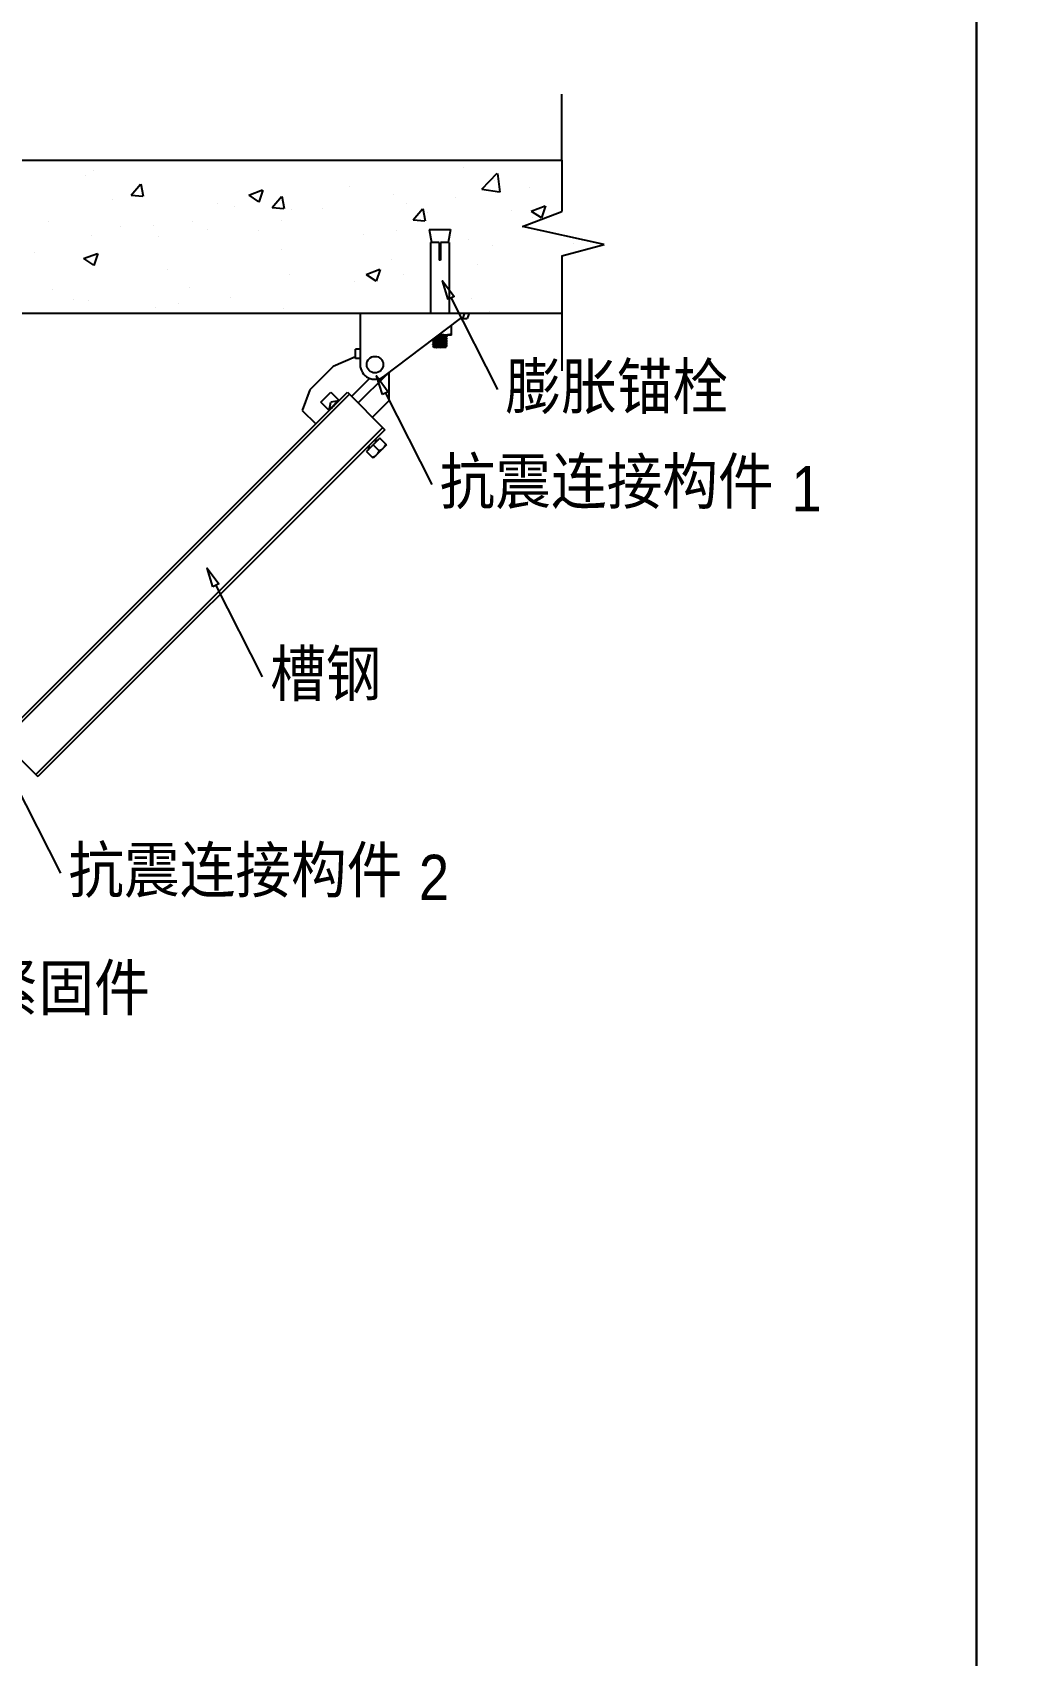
# Model space of a CAD drawing. Extents: x 69728788 to 150676229, y 20327566 to 43663798.
# Drawn here: x 75458644 to 75462445, y 20751028 to 20757295 of the extents above; entities that cross this region are included whole.
import ezdxf

# ---------------------------------------------------------------- set-up
doc = ezdxf.new("R2010")
doc.units = 0
doc.header["$LTSCALE"] = 1000
doc.header["$MEASUREMENT"] = 0
doc.layers.get('0').update_dxf_attribs({"linetype": 'CONTINUOUS'})
for name, color, linetype in [('02___PRT_ALL_AXES', 7, 'CONTINUOUS'), ('03___PRT_ALL_CURVES', 7, 'CONTINUOUS'), ('11122', 7, 'CONTINUOUS'), ('图框', 253, 'CONTINUOUS')]:
    doc.layers.add(name, color=color, linetype=linetype)
doc.styles.add('_TEL_DIM', font='SIMPLEX', dxfattribs={"width": 0.8, "height": 3.5, "bigfont": 'HZTXT'})

msp = doc.modelspace()

# ---------------------------------------------------------------- linework, layer by layer
at = {"color": 0, "linetype": 'Continuous'}
for p, q in [((75460179.49650116, 20756483.47371345), (75460179.49650116, 20756415.17404682)), ((75460213.57511939, 20756483.47371345), (75460179.49650116, 20756483.47371345)), ((75460213.57511939, 20756483.47371345), (75460213.57511939, 20756415.17404682)), ((75460218.12843047, 20756483.47371345), (75460218.12843047, 20756415.17404682)), ((75460252.2070487, 20756483.47371345), (75460218.12843047, 20756483.47371345)), ((75460252.2070487, 20756483.47371345), (75460252.2070487, 20756415.17404682)), ((75460179.42528608, 20756415.17404682), (75460179.42528608, 20756210.27504693)), ((75460179.49650116, 20756415.17404682), (75460179.42528608, 20756415.17404682)), ((75460218.12843047, 20756415.17404682), (75460213.57511939, 20756415.17404682)), ((75460252.27826382, 20756415.17404682), (75460252.2070487, 20756415.17404682)), ((75460252.27826382, 20756415.17404682), (75460252.27826382, 20756210.27504693)), ((75459908.50327505, 20756210.27504693), (75459908.50327505, 20756012.20601367)), ((75459908.50327505, 20756210.27504693), (75460329.27369355, 20756210.27504693)), ((75459999.68128988, 20755966.75696186), (75460295.53471935, 20756189.78514691)), ((75460295.53471935, 20756189.78514691), (75460321.81586023, 20756189.78514691)), ((75460311.09287955, 20756210.27504693), (75460303.26734495, 20756189.78514691)), ((75460329.27573977, 20756210.27504693), (75460321.81802605, 20756189.78514691)), ((75460188.53190827, 20756103.7275185), (75460188.6054306, 20756103.812603)), ((75460188.53190827, 20756103.7275185), (75460188.53190827, 20756101.90619409)), ((75460188.60543054, 20756101.82110965), (75460188.53190827, 20756101.90619409)), ((75460188.53190827, 20756096.44222074), (75460188.6054306, 20756096.52730519)), ((75460188.53190827, 20756096.44222074), (75460188.53190827, 20756094.62089634)), ((75460188.60543054, 20756094.53581189), (75460188.53190827, 20756094.62089634)), ((75460188.53190827, 20756089.156923), (75460188.6054306, 20756089.24200744)), ((75460188.53190827, 20756089.156923), (75460188.53190827, 20756087.33559853)), ((75460188.60543054, 20756087.25051414), (75460188.53190827, 20756087.33559853)), ((75460188.60543054, 20756109.10640745), (75460192.45364967, 20756106.87765669)), ((75460192.56097518, 20756106.10353772), (75460188.6054306, 20756103.812603)), ((75460188.60543054, 20756101.82110965), (75460192.45364967, 20756099.59235894)), ((75460192.56097518, 20756098.81823992), (75460188.6054306, 20756096.52730519)), ((75460188.60543054, 20756094.53581189), (75460192.45364967, 20756092.3070612)), ((75460192.56097518, 20756091.53294216), (75460188.6054306, 20756089.24200744)), ((75460188.60543054, 20756087.25051414), (75460192.45364967, 20756085.02176338)), ((75460188.66059941, 20756109.30399847), (75460188.98938543, 20756109.40398052)), ((75460192.4751914, 20756106.91483631), (75460192.4751914, 20756106.00417408)), ((75460192.4751914, 20756099.6295385), (75460192.4751914, 20756098.71887633)), ((75460192.4751914, 20756092.34424075), (75460192.4751914, 20756091.43357852)), ((75460192.56107497, 20756098.8182405), (75460192.6507718, 20756098.86101581)), ((75460192.56109484, 20756091.53294263), (75460192.65915653, 20756091.5790776)), ((75460210.02919248, 20756125.33438344), (75460226.30768266, 20756126.03879104)), ((75460238.7822183, 20756103.04529462), (75460239.14241824, 20756103.17282397)), ((75460238.87325336, 20756117.64042432), (75460239.14243159, 20756117.74341976)), ((75460238.91490817, 20756124.9379892), (75460239.14244574, 20756125.02871763)), ((75460239.0122806, 20756095.82915935), (75460239.14241976, 20756095.88752604)), ((75460239.02433431, 20756088.54834155), (75460239.14242673, 20756088.60222806)), ((75460239.14257492, 20756125.02871722), (75460240.88619082, 20756126.03879139)), ((75460239.14257492, 20756117.74341947), (75460243.09811932, 20756120.03435414)), ((75460239.14257492, 20756110.45812166), (75460243.09811932, 20756112.74905633)), ((75460239.14257492, 20756103.17282391), (75460243.09811932, 20756105.46375858)), ((75460239.14257492, 20756095.8875261), (75460243.09811932, 20756098.17846077)), ((75460239.14257492, 20756088.60222835), (75460243.09811932, 20756090.89316302)), ((75460239.2283585, 20756124.21741851), (75460239.2283585, 20756125.12808075)), ((75460239.2283585, 20756116.9321207), (75460239.2283585, 20756117.842783)), ((75460239.2283585, 20756109.64682301), (75460239.2283585, 20756110.55748519)), ((75460239.2283585, 20756102.3615252), (75460239.2283585, 20756103.27218738)), ((75460239.2283585, 20756095.0762274), (75460239.2283585, 20756095.98688963)), ((75460239.2283585, 20756087.79092965), (75460239.2283585, 20756088.70159188)), ((75460243.09811929, 20756122.02584737), (75460239.24990031, 20756124.25459854)), ((75460243.09811929, 20756114.74054962), (75460239.24990031, 20756116.96930073)), ((75460243.09811929, 20756107.45525181), (75460239.24990031, 20756109.68400298)), ((75460243.09811929, 20756100.16995412), (75460239.24990031, 20756102.39870523)), ((75460243.09811929, 20756092.88465631), (75460239.24990031, 20756095.11340742)), ((75460243.09811929, 20756085.5993585), (75460239.24990031, 20756087.82810967)), ((75460243.1716416, 20756121.94076299), (75460243.09811929, 20756122.02584737)), ((75460243.09811932, 20756120.03435414), (75460243.1716416, 20756120.11943852)), ((75460243.1716416, 20756114.65546518), (75460243.09811929, 20756114.74054962)), ((75460243.09811932, 20756112.74905633), (75460243.1716416, 20756112.83414071)), ((75460243.1716416, 20756107.37016737), (75460243.09811929, 20756107.45525181)), ((75460243.09811932, 20756105.46375858), (75460243.1716416, 20756105.54884296)), ((75460243.1716416, 20756100.08486962), (75460243.09811929, 20756100.16995412)), ((75460243.09811932, 20756098.17846077), (75460243.1716416, 20756098.26354521)), ((75460243.1716416, 20756092.79957187), (75460243.09811929, 20756092.88465631)), ((75460243.09811932, 20756090.89316302), (75460243.1716416, 20756090.9782474)), ((75460243.1716416, 20756085.5142719), (75460243.09811929, 20756085.5993585)), ((75460243.1716416, 20756121.94076299), (75460243.1716416, 20756120.11943852)), ((75460243.1716416, 20756114.65546518), (75460243.1716416, 20756112.83414071)), ((75460243.1716416, 20756107.37016737), (75460243.1716416, 20756105.54884296)), ((75460243.1716416, 20756100.08486962), (75460243.1716416, 20756098.26354521)), ((75460243.1716416, 20756092.79957187), (75460243.1716416, 20756090.9782474)), ((75459890.68038033, 20756042.16550283), (75459804.07125811, 20756005.40211161)), ((75459890.68038033, 20756035.43408645), (75459890.68038033, 20756071.4052442)), ((75459908.50327505, 20756071.4052442), (75459890.68038033, 20756071.4052442)), ((75459908.50327505, 20756035.43408645), (75459890.68038033, 20756035.43408645)), ((75460189.12956849, 20756082.26015322), (75460189.10961321, 20756082.20516333)), ((75460193.08544606, 20756078.22925131), (75460189.10961321, 20756082.20516333)), ((75460192.56097518, 20756084.24764441), (75460189.12956849, 20756082.26015322)), ((75460192.4751914, 20756085.058943), (75460192.4751914, 20756084.14828077)), ((75460192.56111111, 20756084.24764476), (75460192.66858034, 20756084.29746974)), ((75460238.6183305, 20756078.22902478), (75460193.08521941, 20756078.22902478)), ((75460235.17970397, 20756082.78287976), (75460196.54358307, 20756082.78287976)), ((75460218.97165246, 20756078.83951816), (75460201.67599615, 20756078.83951816)), ((75460238.61810385, 20756078.22925131), (75460240.28461894, 20756079.89579962)), ((75460239.14257492, 20756081.3169306), (75460243.09811932, 20756083.60786521)), ((75460239.2283585, 20756080.50563189), (75460239.2283585, 20756081.41629407)), ((75460239.61787233, 20756080.32959155), (75460239.24989952, 20756080.54280778)), ((75460240.26283488, 20756079.95593897), (75460239.61787233, 20756080.32959155)), ((75460240.26283488, 20756079.95593897), (75460240.28461894, 20756079.89579962)), ((75460243.1716416, 20756083.69295362), (75460243.09811932, 20756083.60786521)), ((75459804.07125811, 20756005.40211161), (75459713.92029758, 20755915.25115107)), ((75460007.2772789, 20755970.35202244), (75459900.93134224, 20755864.00608578)), ((75460020.05939725, 20755873.6651172), (75460020.05939725, 20755982.11893451)), ((75459713.92029758, 20755915.25115107), (75459685.2129724, 20755835.02899128)), ((75459756.04586995, 20755867.22576294), (75459794.6819959, 20755905.86188886)), ((75459794.6819959, 20755905.86188886), (75459826.8787675, 20755873.6651172)), ((75459945.36427423, 20755959.30991691), (75459875.49589266, 20755889.4415353)), ((75459788.24264158, 20755835.02899128), (75459756.04586995, 20755867.22576294)), ((75459789.30991304, 20755836.75916709), (75459789.65929745, 20755837.26733768)), ((75459789.34569407, 20755836.73258652), (75459789.30991304, 20755836.75916709)), ((75459789.34569407, 20755836.73258652), (75459790.16457279, 20755836.95092252)), ((75459790.76914306, 20755837.55549282), (75459789.65929745, 20755837.26733768)), ((75459806.58133003, 20755855.32642874), (75459816.41511282, 20755865.67736892))]:
    msp.add_line(p, q, dxfattribs=at)
at = {"color": 7, "linetype": 'Continuous'}
for p, q in [((75458451.44372012, 20754498.23006984), (75459859.07553913, 20755905.86188886)), ((75459867.12473206, 20755897.81269599), (75458527.6102455, 20754558.29820942)), ((75459859.07553913, 20755905.86188886), (75460003.96101142, 20755760.97641654)), ((75459685.2129724, 20755835.02899128), (75459736.72780696, 20755783.51415666)), ((75459955.66585402, 20755809.271574), (75460020.05939725, 20755873.6651172)), ((75459995.91181852, 20755769.02560947), (75458656.39733198, 20754429.5111229)), ((75460003.96101142, 20755760.97641654), (75458664.44652487, 20754421.46193003)), ((75459984.64294846, 20755728.77964494), (75459933.12811387, 20755677.26481038)), ((75458519.56105259, 20754566.34740235), (75458664.44652487, 20754421.46193003))]:
    msp.add_line(p, q, dxfattribs=at)
at = {"color": 0}
for points in [[(75460686.74068226, 20756801.93928675), (75460686.74068226, 20757055.68887888)], [(75460686.74068226, 20756801.93928675), (75460686.74068226, 20756603.74780793)], [(75460534.42716496, 20756544.81422491), (75460686.74068226, 20756603.74780793)], [(75460850.6031552, 20756476.22864039), (75460534.42716496, 20756544.81422491)], [(75460686.74068226, 20756432.3715484), (75460850.6031552, 20756476.22864039)], [(75460686.74068226, 20756432.3715484), (75460686.74068226, 20756210.27504693)], [(75460686.74068226, 20756210.27504693), (75460686.74068226, 20755988.17854546)]]:
    msp.add_lwpolyline(points, dxfattribs=at)
at = {"color": 4}
for points in [[(75460248.62153487, 20756263.40559838), (75460225.97470625, 20756335.42257576), (75460270.7542395, 20756274.64332535)], [(75459994.64762361, 20755896.2995627), (75459972.00079499, 20755968.31654009), (75460016.78032826, 20755907.53728968)], [(75459340.4986911, 20755154.11294312), (75459317.85186248, 20755226.1299205), (75459362.63139573, 20755165.3506701)]]:
    msp.add_lwpolyline(points, close=True, dxfattribs=at)
at = {"color": 4, "extrusion": (0.8916485052280055, 0.4527283325844137, 0)}
for points, elevation in [([(-15655701.29511225, 0), (-15656096.96252085, 0)], 76680978.8209399), ([(-15655913.64347485, 0), (-15656309.31088346, 0)], 76680586.16617814), ([(-15656602.74042837, 0), (-15656998.40783697, 0)], 76678629.47048008)]:
    msp.add_lwpolyline(points, dxfattribs=dict(at, elevation=elevation))
at = {"color": 4, "extrusion": (0, 1, 0)}
for points, elevation in [([(-75460438.81773335, 0), (-75460438.99773334, 0)], 20755916.22820841), ([(-75460184.84382209, 0), (-75460185.0238221, 0)], 20755549.12217274), ([(-75459530.69488956, 0), (-75459530.87488957, 0)], 20754806.93555316), ([(-75458752.13274246, 0), (-75458752.31274247, 0)], 20754048.83832342)]:
    msp.add_lwpolyline(points, dxfattribs=dict(at, elevation=elevation))
at = {"color": 4, "extrusion": (0.8916485052282074, 0.4527283325840162, 0), "elevation": 76679666.88635649}
msp.add_lwpolyline([(-15656279.26127514, 0), (-15656674.92868374, 0)], dxfattribs=at)
at = {"color": 0, "linetype": 'Continuous'}
for centre, radius, start, end in [((75459965.41966395, 20756012.20601367), 56.91638886433019, 180, 307.0107000448925), ((75459965.41966395, 20756012.20963737), 59.19560679568811, 314.9987599814369, 322.2478676232109)]:
    msp.add_arc(centre, radius, start, end, dxfattribs=at)
for points, knots in [([(75460188.53190827, 20756101.90619409), (75460188.53190827, 20756101.96419672), (75460188.76323234, 20756102.06755203), (75460188.92349264, 20756102.10483506), (75460189.05685186, 20756102.13385965)], [0, 0, 0, 0, 0.2982391008, 1, 1, 1, 1]), ([(75460188.53190827, 20756094.62089634), (75460188.53190827, 20756094.67889898), (75460188.76323234, 20756094.78225422), (75460188.92349264, 20756094.81953725), (75460189.05685186, 20756094.84856189)], [0, 0, 0, 0, 0.2982391008, 1, 1, 1, 1]), ([(75460188.53190827, 20756087.33559853), (75460188.53190827, 20756087.39360122), (75460188.76323234, 20756087.49695653), (75460188.92349264, 20756087.53423944), (75460189.05685186, 20756087.56326409)], [0, 0, 0, 0, 0.2982391008, 1, 1, 1, 1]), ([(75460188.60564904, 20756103.81260259), (75460188.92966104, 20756103.99989801), (75460190.13670465, 20756104.09722567), (75460192.41522859, 20756104.39187932), (75460195.88112621, 20756104.59782768), (75460202.19145033, 20756104.9650573), (75460211.3232567, 20756105.35737321), (75460218.95393965, 20756105.67801642), (75460222.92286044, 20756105.85240513)], [0, 0, 0, 0, 0.032638481, 0.1014424706, 0.2034315029, 0.3337764845, 0.6535353127, 1, 1, 1, 1]), ([(75460188.60566577, 20756096.52730478), (75460188.86651386, 20756096.67806256), (75460189.81155431, 20756096.78330997), (75460191.60112502, 20756097.02512635), (75460194.3128102, 20756097.21260089), (75460199.35041773, 20756097.53220231), (75460206.90631762, 20756097.88237631), (75460216.65384214, 20756098.29842055), (75460224.96338795, 20756098.64903041), (75460231.17561778, 20756098.95172867), (75460235.1323189, 20756099.15810829), (75460238.32296143, 20756099.39409253), (75460240.86176677, 20756099.542599), (75460242.1664648, 20756099.84138381), (75460243.11664358, 20756099.87865558), (75460243.16978164, 20756100.07138275)], [0, 0, 0, 0, 0.01651193, 0.0502921114, 0.100301103, 0.1647633211, 0.327307156, 0.5145833819, 0.6996376194, 0.782887544, 0.8558397814, 0.9158563975, 0.9607811247, 0.989043278, 1, 1, 1, 1]), ([(75460188.60566553, 20756089.24200709), (75460188.86648613, 20756089.39275075), (75460189.81140824, 20756089.4979995), (75460191.60077353, 20756089.73978795), (75460194.31220381, 20756089.92726377), (75460199.34958987, 20756090.24686024), (75460206.90521978, 20756090.5970312), (75460216.6526923, 20756091.01307468), (75460224.96233648, 20756091.36368611), (75460231.17484698, 20756091.66639179), (75460235.1317049, 20756091.87277351), (75460238.32250339, 20756092.10876375), (75460240.8613949, 20756092.25725948), (75460242.16637701, 20756092.55607813), (75460243.11653909, 20756092.59331934), (75460243.16977534, 20756092.78606308)], [0, 0, 0, 0, 0.0165102421, 0.0502859735, 0.100289559, 0.164747849, 0.3272889357, 0.5145571915, 0.6996193915000001, 0.7828749886, 0.8558288209, 0.9158474547, 0.9607754153, 0.9890409711, 1, 1, 1, 1]), ([(75460188.98938543, 20756109.40398052), (75460190.3767224, 20756109.72720278), (75460194.507132, 20756109.94026526), (75460202.07794107, 20756110.44450345), (75460211.98571746, 20756110.84293064), (75460219.20040026, 20756111.1528189), (75460222.92286044, 20756111.31637841)], [0, 0, 0, 0, 0.1257065717, 0.3625548783, 0.6711885420999999, 1, 1, 1, 1]), ([(75460189.05685186, 20756102.13385965), (75460190.23089752, 20756102.38938156), (75460193.62544608, 20756102.61593371), (75460199.87892301, 20756103.03477687), (75460208.18265894, 20756103.40120622), (75460217.46324469, 20756103.78579012), (75460226.51314703, 20756104.21768086), (75460234.28830023, 20756104.47109225), (75460239.52585858, 20756105.10156399), (75460242.38337603, 20756105.05063493), (75460243.09791958, 20756105.46375887)], [0, 0, 0, 0, 0.0665447502, 0.1875245349, 0.3476875416, 0.5266797766, 0.701727283, 0.8505611670000001, 0.9542879773, 1, 1, 1, 1]), ([(75460189.05685186, 20756094.84856189), (75460190.23089752, 20756095.10408381), (75460193.62544608, 20756095.33063595), (75460199.87892301, 20756095.74947912), (75460208.18265894, 20756096.11590841), (75460217.46324469, 20756096.50049232), (75460226.51314703, 20756096.93238305), (75460234.28830023, 20756097.1857945), (75460239.52585858, 20756097.81626624), (75460242.38337603, 20756097.76533718), (75460243.09791958, 20756098.17846106)], [0, 0, 0, 0, 0.0665447502, 0.1875245349, 0.3476875416, 0.5266797766, 0.701727283, 0.8505611670000001, 0.9542879773, 1, 1, 1, 1]), ([(75460189.05685186, 20756087.56326409), (75460190.23089752, 20756087.818786), (75460193.62544608, 20756088.0453382), (75460199.87892301, 20756088.46418131), (75460208.18265894, 20756088.83061066), (75460217.46324469, 20756089.21519456), (75460226.51314703, 20756089.6470853), (75460234.28830023, 20756089.90049668), (75460239.52585858, 20756090.53096843), (75460242.38337603, 20756090.48003937), (75460243.09791958, 20756090.89316331)], [0, 0, 0, 0, 0.0665447502, 0.1875245349, 0.3476875416, 0.5266797766, 0.701727283, 0.8505611671, 0.9542879773, 1, 1, 1, 1]), ([(75460191.67373472, 20756111.57435181), (75460195.96729359, 20756111.96568484), (75460203.17686625, 20756112.27552702), (75460213.36886244, 20756112.73415895), (75460222.021385, 20756113.09122444), (75460229.98835376, 20756113.45886996), (75460235.84617239, 20756113.75946528), (75460239.48640583, 20756114.04973608), (75460241.41411448, 20756114.19572223), (75460242.41937219, 20756114.42388886), (75460243.12848161, 20756114.49215775), (75460243.16978243, 20756114.64198146)], [0, 0, 0, 0, 0.2505171455, 0.4190436299, 0.5929566457, 0.7534687112, 0.8832066517, 0.9319952571, 0.9682222995, 0.990969575, 1, 1, 1, 1]), ([(75460192.4752336, 20756106.91483585), (75460192.47484814, 20756107.13681087), (75460193.69062188, 20756107.20697081), (75460195.10687636, 20756107.54181245), (75460198.15295649, 20756107.72894859), (75460201.84603868, 20756108.00608299), (75460206.37829453, 20756108.25425732), (75460213.12773098, 20756108.60672632), (75460218.36551413, 20756108.85811088), (75460221.90223712, 20756109.03972289)], [0, 0, 0, 0, 0.0225348065, 0.08410939949999999, 0.1825035281, 0.3127455186, 0.4680966608, 0.640480907, 1, 1, 1, 1]), ([(75460192.47521392, 20756099.62953821), (75460192.47499837, 20756099.77926208), (75460193.24143535, 20756099.89843979), (75460194.20179154, 20756100.11368494), (75460196.20769247, 20756100.29485666), (75460199.91079074, 20756100.60523817), (75460205.82739149, 20756100.94458833), (75460213.66635744, 20756101.34411045), (75460221.81716375, 20756101.74927422), (75460229.17222059, 20756102.12104158), (75460234.72347529, 20756102.55166557), (75460237.74798188, 20756102.7814584), (75460238.7822183, 20756103.04529462)], [0, 0, 0, 0, 0.0096612404, 0.0352851346, 0.07660603190000001, 0.1323291189, 0.2791603481, 0.4562365912, 0.6398896950999999, 0.8055602419, 0.9311265604000001, 1, 1, 1, 1]), ([(75460192.47519907, 20756092.34424052), (75460192.47505306, 20756092.49937677), (75460193.274893, 20756092.61594907), (75460194.27016483, 20756092.83976172), (75460196.35543637, 20756093.02218986), (75460200.1908362, 20756093.33960301), (75460206.29461543, 20756093.68477208), (75460214.33385424, 20756094.08937204), (75460222.59926283, 20756094.51066885), (75460229.94409244, 20756094.85980549), (75460235.26700121, 20756095.35420407), (75460238.13187033, 20756095.50697235), (75460239.0122806, 20756095.82915935)], [0, 0, 0, 0, 0.0099595302, 0.0364645269, 0.07918281419999999, 0.1367127116, 0.2877969681, 0.4687921299, 0.654522306, 0.8191516284999999, 0.9398131233, 1, 1, 1, 1]), ([(75460192.47519174, 20756085.05894294), (75460193.31169246, 20756085.54599359), (75460195.36617845, 20756085.57642764), (75460199.17581981, 20756086.03196004), (75460204.06791674, 20756086.25375391), (75460209.89211386, 20756086.59084143), (75460215.73024496, 20756086.87325916), (75460221.56586698, 20756087.16132157), (75460227.39784366, 20756087.48056266), (75460232.26680696, 20756087.742488), (75460236.1300262, 20756088.11758919), (75460238.09825337, 20756088.25023131), (75460239.02433431, 20756088.54834155)], [0, 0, 0, 0, 0.0621583421, 0.1246001388, 0.2497028028, 0.3747558051, 0.4998230369, 0.6248887053, 0.7499514362999999, 0.8750299841, 0.9375258876000001, 1, 1, 1, 1]), ([(75460192.56105286, 20756106.10353825), (75460192.85486633, 20756106.27362414), (75460193.91083995, 20756106.39683614), (75460195.89857484, 20756106.67005868), (75460198.87672296, 20756106.88556705), (75460204.26539825, 20756107.24464578), (75460212.0386791, 20756107.63806273), (75460218.52955012, 20756107.95587203), (75460221.90223712, 20756108.12906065)], [0, 0, 0, 0, 0.0346019851, 0.104636921, 0.2071911588, 0.3375023772, 0.6557943558, 1, 1, 1, 1]), ([(75460192.6507718, 20756098.86101581), (75460193.49133126, 20756099.20188923), (75460196.32577954, 20756099.3257578), (75460201.5875502, 20756099.84401483), (75460208.93050574, 20756100.18336907), (75460217.2191092, 20756100.60988376), (75460225.30321054, 20756101.01517555), (75460231.4489295, 20756101.3617538), (75460235.31460208, 20756101.68072357), (75460237.41754743, 20756101.8634526), (75460238.42157109, 20756102.08915216), (75460239.22807464, 20756102.20518152), (75460239.2283266, 20756102.36152479)], [0, 0, 0, 0, 0.0581782097, 0.1776963238, 0.3420722128, 0.5282791960000001, 0.7101845682, 0.8622608818, 0.9202143931, 0.9632608252, 0.9899720976, 1, 1, 1, 1]), ([(75460192.65915653, 20756091.5790776), (75460193.50853063, 20756091.91568955), (75460196.34919657, 20756092.04629563), (75460201.62457213, 20756092.55897767), (75460208.96785435, 20756092.90065445), (75460217.25156674, 20756093.32597209), (75460225.32600696, 20756093.73113452), (75460231.46268171, 20756094.0774051), (75460235.32183552, 20756094.3960412), (75460237.4209451, 20756094.57870392), (75460238.4231311, 20756094.80400075), (75460239.2281542, 20756094.92014203), (75460239.22834416, 20756095.0762271)], [0, 0, 0, 0, 0.0586123258, 0.1783779429, 0.3428092516, 0.5289131157, 0.7106216692, 0.8624829220999999, 0.9203445884, 0.9633199739, 0.9899867720000001, 1, 1, 1, 1]), ([(75460192.66858034, 20756084.29746974), (75460193.52748491, 20756084.62955858), (75460196.37521203, 20756084.76722167), (75460201.6652429, 20756085.27407297), (75460209.00893943, 20756085.61815603), (75460217.28721052, 20756086.04220786), (75460225.351035, 20756086.44721521), (75460231.47778559, 20756086.79315002), (75460235.32976903, 20756087.11141925), (75460237.42469524, 20756087.29400871), (75460238.42480704, 20756087.51886321), (75460239.22826064, 20756087.63512844), (75460239.22835562, 20756087.79092953)], [0, 0, 0, 0, 0.05908839900000001, 0.1791250683, 0.3436167491, 0.5296075978, 0.7111004040000001, 0.862726282, 0.9204874212999999, 0.9633849617, 0.9900028829, 1, 1, 1, 1]), ([(75460194.61561984, 20756113.78950991), (75460198.20567878, 20756114.21557771), (75460204.34075381, 20756114.51057821), (75460213.08674277, 20756114.98075888), (75460220.66831857, 20756115.34511532), (75460227.68296297, 20756115.71736089), (75460232.85979545, 20756116.03432371), (75460236.05436021, 20756116.31711232), (75460237.75902128, 20756116.4921188), (75460238.58868653, 20756116.67572778), (75460239.22804292, 20756116.80281334), (75460239.22828273, 20756116.93212024)], [0, 0, 0, 0, 0.2422122393, 0.410983467, 0.5870376526, 0.750409215, 0.882592425, 0.9321393826000001, 0.9687025286, 0.9913367707999999, 1, 1, 1, 1]), ([(75460196.0263447, 20756114.84761821), (75460199.51971443, 20756115.17459894), (75460207.62073633, 20756115.60814766), (75460219.7850213, 20756116.22780916), (75460229.84016885, 20756116.69632998), (75460236.010497, 20756117.2297346), (75460238.14681862, 20756117.43291303), (75460238.87325336, 20756117.64042432)], [0, 0, 0, 0, 0.2450762826, 0.5663823281, 0.8512139737000001, 0.9472293409, 1, 1, 1, 1]), ([(75460196.54358307, 20756082.78287976), (75460201.20361914, 20756083.06243737), (75460208.53727105, 20756083.38231928), (75460218.4602473, 20756083.80307315), (75460226.01744787, 20756084.12781784), (75460232.68111238, 20756084.45329906), (75460237.46106762, 20756084.73103071), (75460240.34864771, 20756084.97955586), (75460241.87024227, 20756085.13046143), (75460242.60345607, 20756085.29271407), (75460243.17178887, 20756085.40046516), (75460243.17160717, 20756085.51427225)], [0, 0, 0, 0, 0.2995243641, 0.470902395, 0.6373386647, 0.784538284, 0.8998699613, 0.9423833674, 0.9735218532, 0.9926981554000001, 1, 1, 1, 1]), ([(75460199.67547587, 20756117.56337539), (75460204.14868392, 20756117.79897324), (75460213.35075389, 20756118.19975627), (75460224.60855617, 20756118.65022862), (75460232.99404237, 20756119.09126613), (75460237.8039739, 20756119.32033969), (75460240.96973795, 20756119.71262475), (75460242.659202, 20756119.78070333), (75460243.09791958, 20756120.03435437)], [0, 0, 0, 0, 0.3088271906, 0.6351687108, 0.776179362, 0.888766741, 0.9650616368000001, 1, 1, 1, 1]), ([(75460202.3051978, 20756119.51787798), (75460206.82576734, 20756119.73880714), (75460213.68693873, 20756120.02686255), (75460222.7284038, 20756120.41160218), (75460229.12947376, 20756120.70023827), (75460234.63014904, 20756120.98943958), (75460238.50513911, 20756121.23510812), (75460240.8495076, 20756121.45676102), (75460242.05841227, 20756121.58771658), (75460242.71029876, 20756121.73874644), (75460243.14225118, 20756121.8275357), (75460243.16977777, 20756121.92726259)], [0, 0, 0, 0, 0.33132201, 0.5026809161, 0.6625468578, 0.8001999334000001, 0.9064554562999999, 0.94552363, 0.9743127352, 0.9924265264, 1, 1, 1, 1]), ([(75460205.36726649, 20756121.85682089), (75460209.20303719, 20756122.06969562), (75460214.99402195, 20756122.35011603), (75460222.56849368, 20756122.73379305), (75460227.89099623, 20756123.00549355), (75460232.30591519, 20756123.32186865), (75460236.00790446, 20756123.50468371), (75460237.7185079, 20756123.92218518), (75460239.2277885, 20756123.94785344), (75460239.22826049, 20756124.21741799)], [0, 0, 0, 0, 0.3390835829, 0.51130998, 0.6705305122, 0.8065270395, 0.9106028615, 0.9762069673999999, 1, 1, 1, 1]), ([(75460206.72225538, 20756122.84154566), (75460210.1605374, 20756123.02680346), (75460216.9551253, 20756123.37365612), (75460226.37969871, 20756123.78842219), (75460233.63558769, 20756124.37384169), (75460237.63373995, 20756124.54862987), (75460238.91490817, 20756124.9379892)], [0, 0, 0, 0, 0.3200910499, 0.6328038253, 0.8755222314, 1, 1, 1, 1]), ([(75460221.90223712, 20756109.03972289), (75460224.0752585, 20756109.15130828), (75460228.02243148, 20756109.38009478), (75460233.24762972, 20756109.64463707), (75460236.75380474, 20756110.08676152), (75460238.64642595, 20756110.17059648), (75460239.14242463, 20756110.45812189)], [0, 0, 0, 0, 0.3769828081, 0.6866741384999999, 0.9006710037000001, 1, 1, 1, 1]), ([(75460221.90223712, 20756108.12906065), (75460224.215097, 20756108.24782683), (75460228.37106241, 20756108.47136839), (75460233.26072529, 20756108.77963698), (75460236.26207471, 20756109.05174109), (75460237.85464336, 20756109.22373202), (75460238.6350758, 20756109.39607285), (75460239.22808756, 20756109.52504829), (75460239.22830625, 20756109.64682249)], [0, 0, 0, 0, 0.3983292567, 0.7177295008, 0.8369240417, 0.9247237076, 0.9790551566, 1, 1, 1, 1]), ([(75460222.92286044, 20756111.31637841), (75460225.48577146, 20756111.42898909), (75460230.13266543, 20756111.66707686), (75460236.2749885, 20756111.90812797), (75460240.3472569, 20756112.40335161), (75460242.54039656, 20756112.42661165), (75460243.09794758, 20756112.74905656)], [0, 0, 0, 0, 0.3802069999, 0.6914691447, 0.9045436354999999, 1, 1, 1, 1]), ([(75460222.92286044, 20756105.85240513), (75460227.24543352, 20756106.04233279), (75460233.81277716, 20756106.49136662), (75460240.47614445, 20756106.64421184), (75460242.69970347, 20756107.15433693)], [0, 0, 0, 0, 0.6547667841, 1, 1, 1, 1]), ([(75460242.69970347, 20756107.15433693), (75460242.81982464, 20756107.1818949), (75460242.96725458, 20756107.21679386), (75460243.1716416, 20756107.31679609), (75460243.1716416, 20756107.37016737)], [0, 0, 0, 0, 0.6978065549, 1, 1, 1, 1]), ([(75460243.16977777, 20756121.92726259), (75460243.17038918, 20756121.92947775), (75460243.17132397, 20756121.93394919), (75460243.1716416, 20756121.9385077), (75460243.1716416, 20756121.94076299)], [0, 0, 0, 0, 0.5046949427, 1, 1, 1, 1]), ([(75460243.16978243, 20756114.64198146), (75460243.17039232, 20756114.64419394), (75460243.17132479, 20756114.64865989), (75460243.1716416, 20756114.65321275), (75460243.1716416, 20756114.65546518)], [0, 0, 0, 0, 0.5046830076, 1, 1, 1, 1]), ([(75460243.16978164, 20756100.07138275), (75460243.1703918, 20756100.07359581), (75460243.17132467, 20756100.07806282), (75460243.1716416, 20756100.08261667), (75460243.1716416, 20756100.08486962)], [0, 0, 0, 0, 0.5046845645, 1, 1, 1, 1]), ([(75460243.16977534, 20756092.78606308), (75460243.17038754, 20756092.78827957), (75460243.17132355, 20756092.79275375), (75460243.1716416, 20756092.79731518), (75460243.1716416, 20756092.79957187)], [0, 0, 0, 0, 0.5047011054, 1, 1, 1, 1]), ([(75460196.54358307, 20756082.78287976), (75460194.7879485, 20756082.7142639), (75460192.50379264, 20756082.67569552), (75460190.08114944, 20756082.39513438), (75460189.32307824, 20756082.37186973), (75460189.12976256, 20756082.26015304)], [0, 0, 0, 0, 0.7085484742, 0.9099583381, 1, 1, 1, 1]), ([(75460201.67599615, 20756078.83951816), (75460204.21367694, 20756079.25085568), (75460215.37081374, 20756080.68668159), (75460226.57633677, 20756081.67215654), (75460235.17970397, 20756082.78287976)], [0, 0, 0, 0, 0.2286057073, 1, 1, 1, 1]), ([(75460201.67599615, 20756078.83951816), (75460205.48688269, 20756079.07723609), (75460213.36574328, 20756079.47861689), (75460223.02367488, 20756079.93438258), (75460230.26651941, 20756080.36762539), (75460234.45301533, 20756080.61415252), (75460237.2464146, 20756080.97624253), (75460238.74210016, 20756081.08468343), (75460239.14254719, 20756081.31693083)], [0, 0, 0, 0, 0.3048887262, 0.6300534475999999, 0.7715141798999999, 0.8851606359, 0.9630359303, 1, 1, 1, 1]), ([(75460218.97165246, 20756078.83951816), (75460221.62056425, 20756078.97209157), (75460226.43489125, 20756079.22139161), (75460232.12582265, 20756079.55373947), (75460235.67108315, 20756079.85561478), (75460237.58237402, 20756080.03514158), (75460238.5023705, 20756080.24024156), (75460239.22806574, 20756080.36235264), (75460239.22826177, 20756080.50563148)], [0, 0, 0, 0, 0.3905210385, 0.7117951606, 0.8332523583, 0.9231783556000001, 0.9789032282, 1, 1, 1, 1]), ([(75460240.28461894, 20756079.89579962), (75460240.16154854, 20756079.77272678), (75460239.49430601, 20756079.77591741), (75460238.32288451, 20756079.58027723), (75460236.35239273, 20756079.50005809), (75460232.58476356, 20756079.29119531), (75460226.70242085, 20756079.09118273), (75460221.70444413, 20756078.92586276), (75460218.97165246, 20756078.83951816)], [0, 0, 0, 0, 0.0244527822, 0.08318791240000001, 0.1748809495, 0.2968622062, 0.6158697308, 1, 1, 1, 1]), ([(75460243.09802748, 20756083.60786597), (75460242.3946848, 20756083.20037074), (75460239.5770083, 20756083.25631989), (75460237.01981701, 20756082.89338178), (75460235.17970397, 20756082.78287976)], [0, 0, 0, 0, 0.306013807, 1, 1, 1, 1]), ([(75459789.65929745, 20755837.26733768), (75459791.52280931, 20755839.57865916), (75459797.30831124, 20755845.48262647), (75459802.93636367, 20755851.50519694), (75459806.58133003, 20755855.32642874)], [0, 0, 0, 0, 0.3598834298, 1, 1, 1, 1]), ([(75459794.03345865, 20755840.81981529), (75459795.50559337, 20755842.5514078), (75459802.91716875, 20755850.88333766), (75459810.51161015, 20755859.04779602), (75459816.41511282, 20755865.67736892)], [0, 0, 0, 0, 0.2038403114, 1, 1, 1, 1]), ([(75459805.56900676, 20755852.35524127), (75459807.5770418, 20755854.56026731), (75459811.39340569, 20755858.7553247), (75459816.58374502, 20755864.43842409), (75459820.31441665, 20755868.79596268), (75459822.36653216, 20755871.11100456), (75459822.88342065, 20755872.02632201)], [0, 0, 0, 0, 0.341293165, 0.6492905579, 0.8797049484, 1, 1, 1, 1]), ([(75459816.41511282, 20755865.67736892), (75459817.1962083, 20755866.45074775), (75459819.34924676, 20755868.56995698), (75459821.4802486, 20755870.71284577), (75459822.88342065, 20755872.02632201)], [0, 0, 0, 0, 0.3638265724, 1, 1, 1, 1]), ([(75459822.88342065, 20755872.02632201), (75459823.06107776, 20755872.01321151), (75459823.65193228, 20755871.93824471), (75459824.23913296, 20755871.60755577), (75459824.47138394, 20755871.25575621)], [0, 0, 0, 0, 0.2970543195, 1, 1, 1, 1])]:
    msp.add_open_spline(points, degree=3, knots=knots, dxfattribs=at)
at = {"layer": '02___PRT_ALL_AXES', "color": 0, "linetype": 'Continuous'}
for p, q in [((75455680.35096066, 20756801.93928675), (75460686.74068227, 20756801.93928675)), ((75460174.87197497, 20756533.56013564), (75460184.26317912, 20756483.47371345)), ((75460174.87197497, 20756533.56013564), (75460256.83157493, 20756533.56013564)), ((75460256.83157493, 20756533.56013564), (75460247.44037075, 20756483.47371345)), ((75460213.57511939, 20756460.70715791), (75460218.12843047, 20756460.70715791)), ((75455680.35096066, 20756210.27504693), (75460686.74068226, 20756210.27504693)), ((75460261.38488604, 20756126.03879139), (75460261.38488604, 20756164.04140156)), ((75460188.53190827, 20756103.7275185), (75460188.53190827, 20756101.90619409)), ((75460188.53190827, 20756096.44222074), (75460188.53190827, 20756094.62089634)), ((75460188.53190827, 20756089.156923), (75460188.53190827, 20756087.33559853)), ((75460261.38488604, 20756126.03879139), (75460210.97330889, 20756126.03879139)), ((75460243.1716416, 20756121.94076299), (75460243.1716416, 20756120.11943852)), ((75460243.1716416, 20756114.65546518), (75460243.1716416, 20756112.83414071)), ((75460243.1716416, 20756107.37016737), (75460243.1716416, 20756105.54884296)), ((75460243.1716416, 20756100.08486962), (75460243.1716416, 20756098.26354521)), ((75460243.1716416, 20756092.79957187), (75460243.1716416, 20756090.9782474)), ((75460243.1716416, 20756085.51427412), (75460243.1716416, 20756083.69294965)), ((75459789.30990613, 20755836.75912783), (75459794.6819959, 20755867.22576294)), ((75459825.95340663, 20755872.73975635), (75459794.6819959, 20755867.22576294))]:
    msp.add_line(p, q, dxfattribs=at)
at = {"layer": '02___PRT_ALL_AXES', "color": 7, "linetype": 'Continuous'}
for p, q in [((75460010.40036577, 20755703.0222276), (75459984.64294846, 20755728.77964494)), ((75459958.88553114, 20755651.50739304), (75459933.12811387, 20755677.26481038)), ((75460010.4003658, 20755703.02222766), (75459958.88553114, 20755651.50739298)), ((75459982.34238872, 20755679.56537008), (75459958.88553114, 20755703.0222276))]:
    msp.add_line(p, q, dxfattribs=at)
at = {"layer": '02___PRT_ALL_AXES', "color": 0, "linetype": 'Continuous'}
msp.add_circle((75459965.41966395, 20756012.20601367), 31.87317775680343, dxfattribs=at)
at = {"layer": '02___PRT_ALL_AXES', "color": 7, "linetype": 'Continuous'}
for centre, start, end in [((75459967.04971255, 20755736.94382631), 254.8782862005074, 307.3718502298063), ((75459924.9639325, 20755694.85804628), 322.6281496000979, 15.12171411700878)]:
    msp.add_arc(centre, 18.37586269317748, start, end, dxfattribs=at)
at = {"layer": '02___PRT_ALL_AXES', "color": 0, "linetype": 'Continuous'}
for points, knots in [([(75460238.61833093, 20756126.03879139), (75460232.93337862, 20756126.03879139), (75460225.30856498, 20756127.20211193), (75460218.0347049, 20756129.38606007), (75460216.21693781, 20756129.98465803)], [0, 0, 0, 0, 0.7481437320000001, 1, 1, 1, 1]), ([(75460261.38488604, 20756130.10564484), (75460259.5385189, 20756129.49018911), (75460252.15100582, 20756127.2427903), (75460244.39834692, 20756126.0387967), (75460238.61833093, 20756126.03879139)], [0, 0, 0, 0, 0.2518996752, 1, 1, 1, 1])]:
    msp.add_open_spline(points, degree=3, knots=knots, dxfattribs=at)
at = {"layer": '02___PRT_ALL_AXES', "color": 7, "linetype": 'Continuous'}
for points in [[(75459971.76423949, 20755664.38610133), (75459967.40337954, 20755660.02524636), (75459962.10106836, 20755656.56600121), (75459956.58497144, 20755653.80795274)], [(75459982.34238872, 20755679.56537008), (75459979.58434017, 20755674.04927291), (75459976.12509722, 20755668.7469591), (75459971.76423949, 20755664.38610133)], [(75459997.52165681, 20755690.14351867), (75459993.16079524, 20755685.78266522), (75459987.85848564, 20755682.32341855), (75459982.34238872, 20755679.56537008)], [(75460008.09980604, 20755705.32278736), (75460005.34175748, 20755699.80669019), (75460001.88251452, 20755694.50437638), (75459997.52165681, 20755690.14351867)]]:
    msp.add_open_spline(points, degree=3, dxfattribs=at)
at = {"layer": '03___PRT_ALL_CURVES', "color": 4, "linetype": 'Continuous'}
msp.add_line((75460010.40036577, 20755703.0222276), (75459958.88553114, 20755651.50739304), dxfattribs=at)
at = {"layer": '11122'}
for points in [[(75453387.61683533, 20757591.50687066), (75462286.74507645, 20757591.50687066), (75462286.74507645, 20743551.63038361), (75453387.61683533, 20743551.63038361)], [(75462286.74507645, 20757591.50687066), (75474662.96810569, 20757591.50687066), (75474662.96810569, 20743551.63038361), (75462286.74507645, 20743551.63038361)]]:
    msp.add_lwpolyline(points, close=True, dxfattribs=at)
at = {"layer": '图框', "color": 0}
for p, q in [((75458849.74404311, 20756743.36288647), (75458849.74404311, 20756743.36288647)), ((75458879.80606666, 20756763.38593427), (75458879.80606666, 20756763.38593427)), ((75460309.06845155, 20756773.85863253), (75460309.06845155, 20756773.85863253)), ((75460378.40975308, 20756689.86570196), (75460437.49159595, 20756751.4416786)), ((75460426.63410318, 20756723.12411836), (75460426.63410318, 20756723.12411836)), ((75460448.38958144, 20756678.18963889), (75460440.00904855, 20756750.2284086)), ((75458952.57444158, 20756650.25994239), (75458952.57444158, 20756650.25994239)), ((75459024.49326922, 20756665.85569774), (75459061.06196561, 20756709.43657304)), ((75459024.49453643, 20756665.85582621), (75459069.83398096, 20756661.88913881)), ((75459072.30861726, 20756660.9080864), (75459063.53790653, 20756708.45565449)), ((75459478.7095887, 20756665.95107269), (75459531.82171884, 20756686.33890928)), ((75459478.71048689, 20756665.95016425), (75459516.44217037, 20756640.49982239)), ((75459518.92606468, 20756639.52785392), (75459534.30654666, 20756685.36601893)), ((75459568.56660345, 20756618.25544871), (75459605.13529985, 20756661.83632401)), ((75459616.38191001, 20756613.30741013), (75459607.61119927, 20756660.85497821)), ((75459866.69614187, 20756697.9246091), (75459866.69614187, 20756697.9246091)), ((75460037.16980304, 20756669.71459283), (75460037.16980304, 20756669.71459283)), ((75460275.38391528, 20756658.14456779), (75460275.38391528, 20756658.14456779)), ((75460378.40954307, 20756689.86591183), (75460445.8719751, 20756679.40312533)), ((75460562.6687148, 20756695.96632917), (75460562.6687148, 20756695.96632917)), ((75459357.50219274, 20756633.15108208), (75459357.50219274, 20756633.15108208)), ((75459424.32383217, 20756621.99058567), (75459424.32383217, 20756621.99058567)), ((75459568.56787068, 20756618.25557734), (75459613.90731521, 20756614.28888994)), ((75459643.19205289, 20756612.84177529), (75459643.19205289, 20756612.84177529)), ((75459762.42994389, 20756616.04222177), (75459762.42994389, 20756616.04222177)), ((75460085.4901669, 20756633.14458154), (75460085.4901669, 20756633.14458154)), ((75460112.63993768, 20756570.65519968), (75460149.20863408, 20756614.23607498)), ((75460160.45520274, 20756565.70673386), (75460151.68449202, 20756613.25430195)), ((75460167.35769506, 20756598.93336146), (75460167.35769506, 20756598.93336146)), ((75460490.8270495, 20756607.3075631), (75460490.8270495, 20756607.3075631)), ((75460568.83535187, 20756605.20100925), (75460621.94748199, 20756625.58884583)), ((75460568.83625038, 20756605.2001009), (75460606.56793386, 20756579.74975904)), ((75460609.05177008, 20756578.77693788), (75460624.43225205, 20756624.61510289)), ((75458707.58404897, 20756565.47746797), (75458707.58404897, 20756565.47746797)), ((75458981.95152247, 20756546.05656224), (75458981.95152247, 20756546.05656224)), ((75459112.51180013, 20756548.36860766), (75459112.51180013, 20756548.36860766)), ((75459260.04658276, 20756564.28085856), (75459260.04658276, 20756564.28085856)), ((75459319.14668335, 20756532.25354792), (75459319.14668335, 20756532.25354792)), ((75459517.4395513, 20756531.25974736), (75459517.4395513, 20756531.25974736)), ((75459606.43148287, 20756570.0753093), (75459606.43148287, 20756570.0753093)), ((75460048.4547398, 20756531.37353967), (75460048.4547398, 20756531.37353967)), ((75460112.64120492, 20756570.65532847), (75460157.98064946, 20756566.68864106)), ((75460572.28544621, 20756581.82450116), (75460572.28544621, 20756581.82450116)), ((75458870.58228262, 20756510.87133303), (75458870.58228262, 20756510.87133303)), ((75459129.25293496, 20756507.25356167), (75459129.25293496, 20756507.25356167)), ((75459922.36730245, 20756514.15088705), (75459922.36730245, 20756514.15088705)), ((75460327.2950536, 20756497.04202674), (75460327.2950536, 20756497.04202674)), ((75460417.41031913, 20756470.60951712), (75460417.41031913, 20756470.60951712)), ((75460732.22280475, 20756479.93316644), (75460732.22280475, 20756479.93316644)), ((75458650.19425094, 20756444.18428943), (75458650.19425094, 20756444.18428943)), ((75458841.36402713, 20756421.29703372), (75458894.47615726, 20756441.6848703)), ((75458841.36492509, 20756421.2961253), (75458879.09660856, 20756395.84578345)), ((75458881.58031747, 20756394.87431397), (75458896.96079946, 20756440.71247898)), ((75459606.0824301, 20756455.43951624), (75459606.0824301, 20756455.43951624)), ((75460027.946019, 20756417.19999158), (75460027.946019, 20756417.19999158)), ((75459163.71012041, 20756379.50549281), (75459163.71012041, 20756379.50549281)), ((75459633.96826884, 20756360.32717405), (75459633.96826884, 20756360.32717405)), ((75459931.48979029, 20756360.54697028), (75459984.60192043, 20756380.93480686)), ((75459931.49068858, 20756360.54606196), (75459969.22237206, 20756335.0957201)), ((75459971.70602286, 20756334.12339794), (75459987.08650483, 20756379.96156295)), ((75460075.8341231, 20756358.96597075), (75460075.8341231, 20756358.96597075)), ((75460363.11892264, 20756396.78773213), (75460363.11892264, 20756396.78773213)), ((75458721.33781071, 20756303.57146939), (75458721.33781071, 20756303.57146939)), ((75459250.82279871, 20756311.76625732), (75459250.82279871, 20756311.76625732)), ((75459885.94037473, 20756333.9659845), (75459885.94037473, 20756333.9659845)), ((75458801.66085649, 20756264.68536394), (75458801.66085649, 20756264.68536394)), ((75458861.35849857, 20756258.35673178), (75458861.35849857, 20756258.35673178)), ((75459119.59689118, 20756233.07495089), (75459119.59689118, 20756233.07495089)), ((75459206.58860764, 20756247.57650364), (75459206.58860764, 20756247.57650364)), ((75459406.8816907, 20756270.89671226), (75459406.8816907, 20756270.89671226)), ((75459611.5163588, 20756230.46764333), (75459611.5163588, 20756230.46764333)), ((75460016.44410995, 20756213.35878303), (75460016.44410995, 20756213.35878303)), ((75460338.14998204, 20756265.91675825), (75460338.14998204, 20756265.91675825)), ((75460408.18653509, 20756218.09491587), (75460408.18653509, 20756218.09491587))]:
    msp.add_line(p, q, dxfattribs=at)

# ---------------------------------------------------------------- texts
at = {"color": 4, "char_height": 175, "attachment_point": 1, "style": '_TEL_DIM'}
for s, insert, width in [('\\fￋￎￌﾣﾤ|b0|i0|c134|p2;\\W0.9000000000;\\T1.0000000000;\\o\\l膨胀锚栓', (75460469.15674327, 20756015.88098619), 999.25), ('\\fￋￎￌﾣﾤ|b0|i0|c134|p2;\\W0.9000000000;\\T1.0000000000;\\o\\l抗震连接构件', (75460215.18283203, 20755649.26106162), 1447.25), ('\\Fﾷￂￋￎ_GB2312;\\W0.9000000000;\\T1.0000000000;\\o\\l1', (75461572.56796716, 20755620.09439496), 195.8108108108108), ('\\fￋￎￌﾣﾤ|b0|i0|c134|p2;\\W0.9000000000;\\T1.0000000000;\\o\\l槽钢', (75459561.0338995, 20754907.07444204), 552.125), ('\\fￋￎￌﾣﾤ|b0|i0|c134|p2;\\W0.9000000000;\\T1.0000000000;\\o\\l抗震连接构件', (75458782.4717524, 20754148.97721231), 1447.25), ('\\Fﾷￂￋￎ_GB2312;\\W0.9000000000;\\T1.0000000000;\\o\\l2', (75460134.74877943, 20754119.81054564), 200.9189189189189), ('\\fￋￎￌﾣﾤ|b0|i0|c134|p2;\\W0.9000000000;\\T1.0000000000;\\o\\l限位紧固件', (75458022.56788053, 20753694.24161829), 1204)]:
    msp.add_mtext(s, dxfattribs=dict(at, insert=insert, width=width))

doc.saveas('drawing.dxf')
